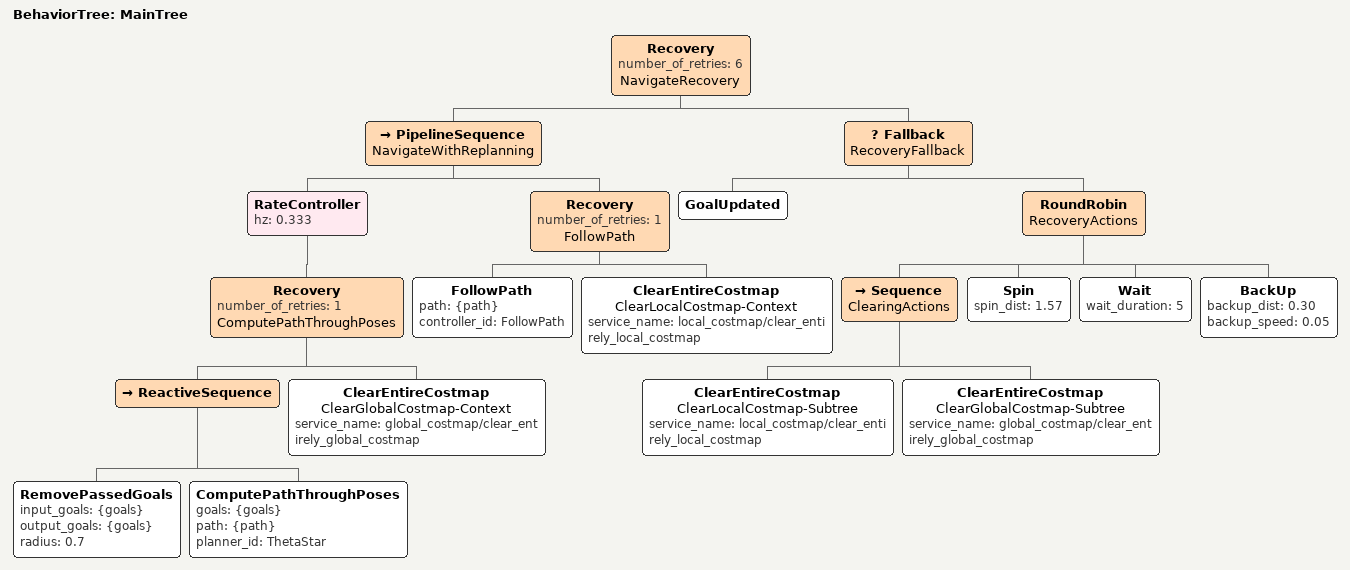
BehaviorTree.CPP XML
<root main_tree_to_execute="MainTree">
  <BehaviorTree ID="MainTree">

    <Recovery number_of_retries="6" name="NavigateRecovery">
      <PipelineSequence name="NavigateWithReplanning">
        <RateController hz="0.333">
          <Recovery number_of_retries="1" name="ComputePathThroughPoses">
            <ReactiveSequence>
              <RemovePassedGoals input_goals="{goals}" output_goals="{goals}" radius="0.7"/>
              <ComputePathThroughPoses goals="{goals}" path="{path}" planner_id="ThetaStar"/>
            </ReactiveSequence>
            <ClearEntireCostmap name="ClearGlobalCostmap-Context" service_name="global_costmap/clear_entirely_global_costmap"/>
          </Recovery>
        </RateController>
        <Recovery number_of_retries="1" name="FollowPath">
          <FollowPath path="{path}" controller_id="FollowPath"/>
          <ClearEntireCostmap name="ClearLocalCostmap-Context" service_name="local_costmap/clear_entirely_local_costmap"/>
        </Recovery>
      </PipelineSequence>

      <Fallback name="RecoveryFallback">
        <GoalUpdated/>
        <RoundRobin name="RecoveryActions">
          <Sequence name="ClearingActions">
            <ClearEntireCostmap name="ClearLocalCostmap-Subtree" service_name="local_costmap/clear_entirely_local_costmap"/>
            <ClearEntireCostmap name="ClearGlobalCostmap-Subtree" service_name="global_costmap/clear_entirely_global_costmap"/>
          </Sequence>
          <Spin spin_dist="1.57"/>
          <Wait wait_duration="5"/>
          <BackUp backup_dist="0.30" backup_speed="0.05"/>
        </RoundRobin>
      </Fallback>
    </Recovery>

  </BehaviorTree>
</root>
